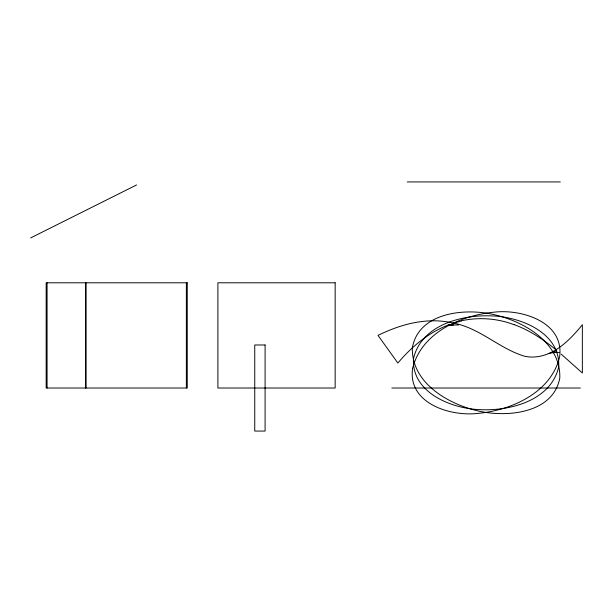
<?xml version="1.0" encoding="UTF-8"?>
<svg xmlns="http://www.w3.org/2000/svg" width="613" height="613" viewBox="0 0 613 613"><rect width="100%" height="100%" fill="white"/><g stroke="black" fill="none" stroke-linecap="round" stroke-linejoin="round"><path stroke-width="0.92" d="M30.65 237.913L136.607 184.934M449.521 324.561C429.046 332.116 411.783 346.506 397.868 363.049L377.999 335.38C395.768 326.691 415.231 320.469 435.192 320.814A88.418 88.418 0 0 1 453.804 323.166C480.04 328.177 499.411 348.713 524.513 356.199A38.335 38.335 0 0 0 531.126 357.05C552.857 357.548 569.661 340.384 582.35 324.737L582.35 372.988L561.232 354.153M452.57 323.457L461.65 320.928M549.148 353.387L555.953 352.199L552.459 351.762L559.148 352.483M448.609 325.105L458.555 324.928M447.996 325.112L453.666 324.89M407.285 181.931L560.305 181.931M391.822 388.021L580.35 388.021M514.161 324.622C529.724 330.315 543.639 339.709 556.42 350.13M186.36 282.792L186.36 388.021M85.943 282.792L85.943 388.021M85.697 282.792L85.697 388.021M47.078 282.792L47.078 388.021M461.604 320.722A93.582 93.582 0 0 1 514.131 324.698M412.373 347.563C411.162 383.363 449.291 404.886 480.086 411.384C508.483 417.445 553.309 412.863 559.799 378.006C561.01 342.207 522.881 320.683 492.093 314.185C463.689 308.124 418.863 312.707 412.373 347.563M413.507 358.559C411.308 392.45 451.153 408.511 479.535 409.63C509.893 411.262 550.849 400.718 558.665 367.011C560.864 333.12 521.019 317.059 492.637 315.94C462.279 314.308 421.323 324.852 413.507 358.559M412.557 368.62C407.729 403.561 450.586 416.733 478.148 413.377C511.679 410.22 551.095 392.542 559.615 356.95C564.443 322.009 521.586 308.829 494.024 312.193C460.493 315.343 421.077 333.02 412.557 368.62M187.264 282.792L46.167 282.792L46.167 388.021L187.264 388.021L187.264 282.792M335.165 282.792L217.891 282.792L217.891 388.021L335.165 388.021L335.165 282.792M265.092 344.981L254.747 344.981L254.747 431.069L265.092 431.069L265.092 344.981"/></g></svg>
